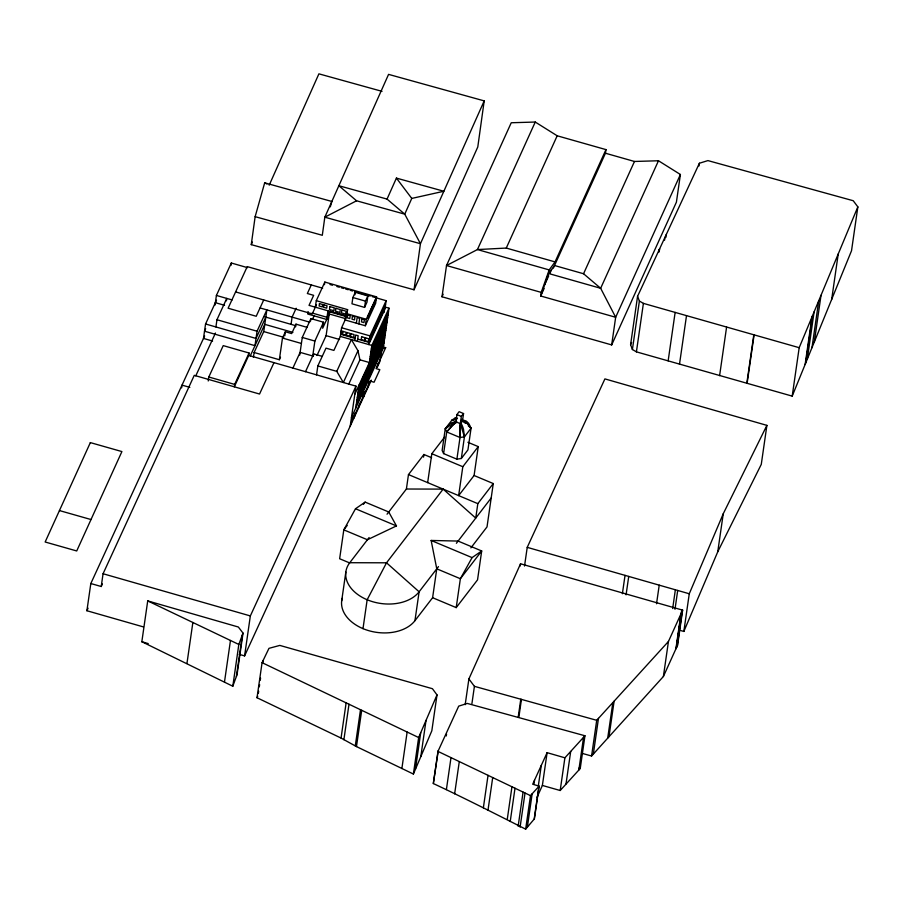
<?xml version="1.0" encoding="UTF-8"?>
<svg xmlns="http://www.w3.org/2000/svg" width="903" height="903" viewBox="0 0 903 903"><rect width="100%" height="100%" fill="white"/><g stroke="black" fill="none" stroke-linecap="round" stroke-linejoin="round"><path stroke-width="1.35" d="M456.895 459.175L460.022 437.503L460.304 423.642L461.354 416.418L463.555 413.551L459.13 411.689L456.918 414.567L455.88 421.791L446.737 431.939L443.61 453.611L456.895 459.175L461.32 458.498L467.935 449.886L471.061 428.214L468.623 423.293L466.501 421.249A13.974 8.895 -47.6 0 0 463.036 420.346L461.659 420.414M255.143 216.664L322.303 235.288L324.82 217.194L388.572 74.373L484.2 100.888L477.789 146.963L414.037 289.795L251.26 244.645L255.143 216.664L264.681 182.835L331.841 201.459L330.317 206.866M414.037 289.795L420.437 243.708L484.2 100.888M143.509 626.942L86.902 610.733L90.819 583.53L204.631 335.927M90.819 583.53L101.226 586.51L103.066 573.744L194.269 375.343L259.545 394.035L273.97 362.656M141.839 641.717L147.72 600.901L238.347 627.021L243.031 633.105L237.037 674.676L232.805 686.235L141.839 641.717L148.261 643.613M181.627 387.85L182.022 385.129L189.822 387.364M216.506 300.18L205.557 323.985L203.48 338.433L212.589 341.041M215.016 305.079L216.404 295.45L231.315 263.01L247.535 267.66M215.919 326.954L216.957 319.73L226.755 298.408L226.416 300.823M208.232 380.976L208.807 377.002L223.233 345.612L249.093 353.017L248.743 355.421L234.317 386.811L234.667 384.407L249.093 353.017M230.965 265.414L231.315 263.01M186.944 663.524L192.858 622.483M253.427 357.306L254.115 352.497L263.744 331.57L266.859 309.898L257.062 331.22L254.985 345.668L204.518 331.209L205.67 328.703M224.486 682.013L230.468 640.464M254.115 352.497L279.354 359.721L282.47 338.049L285.359 331.773L291.669 333.579L295.992 324.154L307.347 327.417M232.805 686.235L238.821 644.46L243.031 633.105M284.772 335.837L285.359 331.773M236.394 676.46L242.399 634.82M291.048 324.346L292.087 317.122L296.161 308.25M239.205 654.348L244.589 655.894L250.345 615.925L355.974 386.134L248.743 355.421M295.608 326.863L295.992 324.154M299.728 355.037L302.268 337.451L310.914 318.612L323.534 322.224L322.664 328.24L329.234 313.973L345.454 318.612M308.137 311.558L307.788 314.041L326.705 319.459L327.958 310.79M310.576 321.016L310.914 318.612M257.016 697.737L262.073 662.667L268.97 648.343L279.817 645.408L432.435 688.707L437.007 694.904L431.837 730.775L413.393 774.04L356.471 746.578L341.052 738.067L257.016 697.737L257.727 696.258M258.36 693.402L258.676 691.201M259.308 686.822L259.624 684.632M260.256 680.241L260.572 678.051M262.784 662.712L263.1 660.522M315.339 307.178L316.276 300.676L324.843 282.052L376.562 296.861L375.625 303.363L365.331 325.757L345.149 319.978L346.086 313.476L347.813 309.706L316.276 300.676M323.534 322.224L314.876 341.063L312.731 355.985L300.112 352.373L292.899 368.074M313.318 356.448L313.691 353.897L322.269 356.358M324.459 284.648L324.843 282.052M316.547 374.847L317.833 365.929L326.006 348.152L333.896 350.409L340.329 336.413L341.571 327.744L346.3 317.461M316.987 355.489L326.107 335.645L329.584 311.49M341.458 330.137L341.086 332.789L341.944 330.904M346.007 316.276L346.289 314.357M346.921 313.646L347.192 311.716L346.425 313.386M352.87 297.527L351.967 303.792L364.575 307.404L366.979 302.166L367.882 295.913L355.274 292.301L352.87 297.527L365.478 301.139L367.882 295.913M354.913 294.807L355.274 292.301M356.346 323.184L357.136 317.642L359.665 318.364L358.863 323.906M354.834 340.566L355.635 335.024L358.152 335.747L357.362 341.289M364.575 307.404L365.478 301.139M350.217 426.103L355.974 386.134M350.94 424.534L352.926 416.238M365.331 325.757L366.268 319.256L376.562 296.861M353.818 418.258L354.315 414.782M354.54 416.689L355.082 412.964M355.793 408.021L359.123 384.904M357.351 402.636L357.769 399.758M358.457 394.938L358.875 392.049M359.575 387.229L359.981 384.339M358.491 400.153L358.909 397.264M359.597 392.455L360.015 389.565M360.715 384.746L361.132 381.856M359.631 397.67L360.049 394.78M360.748 389.972L361.166 387.082M361.855 382.262L362.272 379.373M359.067 406.847L359.563 403.381M360.771 395.187L361.189 392.297M361.889 387.477L362.306 384.588M362.995 379.779L363.412 376.89M386.134 300.688L369.959 335.871L368.706 344.54L384.881 309.357L386.134 300.688L375.479 297.64M361.922 392.703L362.34 389.814M363.029 384.994L363.446 382.104M364.135 377.296L364.552 374.406M363.062 390.22L363.48 387.331M364.169 382.511L364.586 379.621M365.286 374.813L365.692 371.923M364.202 387.737L364.62 384.847M365.309 380.028L365.726 377.138M366.426 372.318L366.844 369.429M363.39 397.433L364.056 392.805M363.875 396.383L364.541 391.767M365.343 385.242L365.76 382.353M366.46 377.544L366.866 374.655M367.566 369.835L367.984 366.945M366.483 382.759L366.9 379.87M367.6 375.061L368.018 372.171M368.706 367.352L369.124 364.462M385.017 307.031L389.001 308.171L371.867 345.443L369.406 362.532L359.936 359.823L357.972 350.736L351.369 339.573L336.763 371.359L343.354 382.522L357.972 350.736M367.634 380.276L368.04 377.386M368.74 372.578L369.158 369.688M369.846 364.868L370.264 361.979M370.964 357.159L371.381 354.269M372.07 349.461L372.487 346.571M368.774 377.793L369.192 374.903M369.88 370.083L370.298 367.194M370.998 362.385L371.404 359.496M372.104 354.676L372.521 351.786M373.21 346.978L373.628 344.088M368.198 386.969L369.034 381.19M369.914 375.309L370.332 372.42M371.02 367.6L371.438 364.71M372.138 359.902L372.555 357.012M373.244 352.193L373.661 349.303M374.35 344.483L374.768 341.594M371.054 372.826L371.472 369.937M372.171 365.117L372.578 362.227M373.278 357.407L373.695 354.518M374.384 349.709L374.801 346.82M375.501 342L375.919 339.11M372.194 370.332L372.612 367.453M373.311 362.634L373.729 359.744M374.418 354.924L374.835 352.035M375.524 347.226L375.941 344.336M376.641 339.517L377.059 336.627M373.345 367.848L373.752 364.959M374.452 360.15L374.869 357.261M375.558 352.441L375.975 349.551M376.675 344.743L377.093 341.853M377.781 337.033L378.199 334.144M374.485 365.365L374.903 362.475M375.592 357.667L376.009 354.777M376.698 349.958L377.115 347.068M377.815 342.248L378.233 339.359M378.921 334.55L379.339 331.661M375.625 362.882L376.043 359.992M376.732 355.172L377.149 352.283M377.849 347.474L378.267 344.585M378.955 339.765L379.373 336.875M380.061 332.067L380.479 329.177M341.673 600.913L345.838 572.017M376.765 360.399L377.183 357.509M377.883 352.689L378.289 349.8M378.989 344.991L379.407 342.102M380.095 337.282L380.513 334.392M381.213 329.584L381.619 326.694M384.001 312.506L384.272 310.576M377.905 357.915L378.323 355.026M379.023 350.206L379.441 347.316M380.129 342.508L380.547 339.618M381.235 334.799L381.653 331.909M382.353 327.089L382.77 324.2M377.736 363.83L377.24 367.295L379.937 361.437L380.773 355.658M379.057 355.432L379.463 352.542M380.163 347.723L380.581 344.833M381.269 340.013L381.687 337.124M382.387 332.315L382.804 329.426M383.493 324.606L383.91 321.716M380.197 352.938L380.614 350.048M381.303 345.239L381.721 342.35M382.409 337.53L382.827 334.641M383.527 329.832L383.944 326.942M384.633 322.123L385.05 319.233M381.337 350.454L381.755 347.565M382.443 342.756L382.861 339.867M383.561 335.047L383.978 332.157M384.667 327.337L385.084 324.459M385.773 319.639L386.191 316.75M380.908 354.698L381.179 352.768M382.477 347.971L382.895 345.081M383.583 340.273L384.001 337.383M384.701 332.564L385.118 329.674M385.807 324.854L386.224 321.965M386.924 317.156L387.331 314.267M382.962 346.887L385.671 347.666L376.054 368.593L379.836 369.677L374.068 382.229L370.286 381.145L353.355 417.976L351.459 417.434L383.199 348.377L389.001 308.171M341.052 738.067L346.131 702.85M343.885 739.715L348.998 704.227M362.995 628.646L367.16 599.75L386.518 562.806L443.147 489.11L475.746 518.096L477.822 503.648L493.264 483.556L474.086 475.509L458.645 495.612L462.81 466.716L478.251 446.613L467.923 442.289M355.285 745.878L360.5 709.724M356.471 746.578L361.697 710.3M387.037 514.213L406.395 489.02L408.472 474.583L423.925 454.48L431.589 457.697M605.45 153.228L634.47 161.468L658.479 160.757L680.399 174.493L676.415 202.137L611.681 344.912L442.007 296.782L446.511 265.527L511.245 122.752L535.253 122.04L557.185 135.789L605.969 149.616L605.45 153.228L553.381 268.056M423.541 457.11L423.925 454.48M427.661 482.62L431.826 453.724L444.694 436.973M342.192 598.362A38.953 26.469 8.2 0 0 367.984 630.441A38.953 26.469 8.2 0 0 414.951 620.688L419.116 591.792L438.474 566.599M461.32 458.498L464.435 436.826L460.304 423.642L455.88 421.791L454.198 422.028A13.613 12.078 23.1 0 0 449.762 423.846L445.258 428.79L442.131 450.462L443.61 453.611M401.88 768.543L407.14 732.028M432.605 597.718L436.77 568.822L431.137 540.457L458.092 541.066L481.694 550.965L477.54 579.861L456.207 607.617L432.605 597.718L414.951 620.688M463.555 413.551L462.517 420.775L460.067 425.223A13.613 3.736 -89.1 0 0 459.706 430.223L460.022 437.503L464.435 436.826L471.061 428.214L467.867 424.026A13.613 6.976 16.1 0 0 464.052 421.498L461.32 420.267M413.393 774.04L418.653 737.537L437.007 694.904M415.436 769.266L420.696 732.796M420.832 756.466L426.024 720.413M474.086 475.509L478.251 446.613M456.207 607.617L460.372 578.721L472.077 557.614L481.694 550.965L460.372 578.721L436.77 568.822M584.952 735.764L564.894 757.809L547.105 752.662L532.691 784.222L539.114 786.141L534.407 818.852L525.659 829.157C495.171 813.784 464.424 798.071 433.327 783.544L437.966 751.386L458.701 706.135L467.291 703.437L584.952 735.764L580.234 768.521L560.187 790.509L542.376 785.452L537.059 797.236M438.26 750.72L433.327 783.544M446.263 735.979L446.545 734.004M446.398 789.561L451.003 757.628M493.264 483.556L487.022 526.889L470.903 547.873M465.18 704.69L468.894 678.943L520.546 563.788L682.645 610.146L677.611 645.092L663.389 676.505L591.578 756.014L582.221 753.395M454.638 793.827L459.288 761.579M471.93 703.595L474.414 686.336L468.894 678.943M605.969 149.616L555.052 261.904L549.182 269.918L541.224 292.391L540.705 296.003L615.665 317.269L680.399 174.493M483.365 807.813L488.038 775.338M520.23 565.955L520.546 563.788M487.992 810.228L492.699 777.562M524.53 566.046L527.228 547.353L604.908 378.899L766.895 425.369L761.274 464.379L717.761 551.778L683.842 631.445L680.659 630.542M518.254 716.79L520.783 699.215M518.898 716.993L521.437 699.396M507.249 819.427L511.956 786.773M510.218 821.493L515.003 788.229M518.153 826.245L523.074 792.078M520.094 827.204L525.027 793.015M525.659 829.157L530.49 795.633L539.114 786.141M527.375 826.934L532.149 793.805M533.944 784.301L534.531 780.192M538.312 786.039L541.281 765.417M534.192 819.077L538.91 786.378M542.376 785.452L547.105 752.662M611.681 344.912L615.665 317.269L600.653 288.283L583.552 273.744L554.532 265.516L548.663 273.53L540.705 296.003L544.159 288.384M560.187 790.509L564.894 757.809M566.012 783.962L570.696 751.443M630.587 344.709L637.563 296.319L699.396 163.24L707.929 160.599L853.222 200.726L857.85 206.877L851.529 250.729L792.202 396.124L636.412 351.854L632.405 349.517L630.587 344.709L631.592 342.508M632.405 349.517L639.392 301.049L637.563 296.319M636.412 351.854L643.399 303.374L639.392 301.049M578.846 770.022L583.564 737.288M658.829 251.892L659.111 249.939M659.145 251.215L659.427 249.262M659.213 251.745L659.63 248.822M664.585 240.153L665.003 237.252M665.883 237.354L666.301 234.464M591.578 756.014L596.714 720.301L668.446 641.469L682.645 610.146M593.339 754.039L598.475 718.382M622.381 593.745L625.034 575.369M626.072 594.851L628.725 576.43M607.696 738.202L612.832 702.602M608.994 736.701L614.119 701.179M668.152 360.839L675.139 312.404M699.001 165.983L699.396 163.24M679.496 364.259L686.506 315.632M656.537 603.757L659.224 585.155M672.667 608.566L675.365 589.783M663.389 676.505L668.446 641.469M674.992 609.299L677.701 590.46M675.907 648.862L680.941 613.905M676.279 648.004L681.765 609.897M676.528 647.462L681.562 612.527M676.765 646.932L681.799 612.008M677.182 646.029L682.216 611.083M719.601 375.648L726.599 327.044M683.842 631.445L689.271 593.768L723.247 513.773L766.895 425.369M717.761 551.778L723.247 513.773M746.826 383.211L753.813 334.776M747.12 383.301L754.107 334.866M792.202 396.124L799.189 347.689L857.85 206.877M805.126 364.496L811.966 316.998M805.747 362.938L812.576 315.553M807.305 359.067L814.1 311.885M811.978 347.7L818.739 300.755M814.303 341.91L821.019 295.281M831.663 299.525L838.232 253.957M269.196 185.194L318.906 73.843L382.025 91.35M251.26 244.645L252.4 242.072M387.048 199.089L396.417 178.105L443.858 191.255L411.768 198.423L404.747 214.158L420.437 243.708L324.82 217.194L356.561 200.793L404.747 214.158L387.048 199.089L338.862 185.725L356.561 200.793M442.007 296.782L443.159 294.231M535.253 122.04L477.427 249.567L446.511 265.527L541.224 292.391M549.182 269.918L477.427 249.567L506.267 248.065L557.185 135.789M544.678 284.772L548.708 275.878M549.871 273.338L551.598 269.523M583.552 273.744L634.47 161.468M658.479 160.757L600.653 288.283L548.663 273.53M86.902 610.733L88.076 608.17M195.782 375.851L215.467 333.026M101.226 586.51L102.411 583.948M263.71 299.965L256.215 316.264L228.109 308.216L247.241 266.599L322.642 288.192M265.821 317.122L256.023 338.444L205.557 323.985M250.266 355.917L264.782 324.346L292.877 332.394M311.287 284.942L307.347 293.52L313.646 295.326L309.029 305.372L346.876 316.208M279.354 359.721L280.506 357.204M316.479 304.695L312.269 313.872L235.604 291.917M312.551 319.188L314.097 315.847M305.507 371.686L313.691 353.897M341.763 331.807L340.634 334.245L355.15 338.399M348.84 383.978L359.936 359.823M385.197 307.189L369.022 342.372L357.667 339.122M371.347 349.055L388.482 311.783M370.93 351.944L388.064 314.673M370.512 354.834L387.647 317.563M370.23 356.764L387.364 319.481M369.824 359.642L386.947 322.371L384.847 321.773M354.789 394.318L386.54 325.261M358.841 386.823L386.258 327.191M358.423 389.712L385.841 330.08L383.741 329.471M358.017 392.602L385.423 332.97M357.735 394.532L385.152 334.889M357.317 397.422L384.734 337.778M356.899 400.311L384.317 340.668M356.629 402.241L384.035 342.598M356.211 405.131L383.617 345.488M362.058 396.361L363.683 392.828M244.589 655.894L371.336 380.152M347.226 525.411L343.806 529.858L367.419 539.746L396.462 525.918L388.741 511.99L365.139 502.102L355.511 508.75L343.806 529.858L339.641 558.743L349.585 562.908M460.022 437.503L446.737 431.939L451.274 426.442A14.076 6.739 -37.6 0 1 455.417 423.157L456.941 422.232M363.435 504.314L365.139 502.102M446.737 431.939L445.258 428.79L451.872 420.177L455.326 417.852M456.433 421.069L445.258 428.79M349.766 562.716L386.518 562.806L419.116 591.792A38.953 26.469 8.2 0 1 367.16 599.75A38.953 26.469 8.2 0 1 349.766 562.716L369.124 537.533M456.387 543.29L491.187 497.993M383.199 348.377L385.671 347.666M456.85 419.173L451.872 420.177L454.085 419.839M406.395 489.02L443.147 489.11M578.834 768.137L580.234 768.521M474.414 686.336L596.714 720.301M506.267 248.065L555.052 261.904M643.399 303.374L799.189 347.689M59.44 510.567L91 519.541M329.967 284.524L332.496 285.246M336.842 286.488L339.37 287.21M341.255 287.752L343.783 288.475M345.668 289.016L348.197 289.739M350.093 290.281L352.61 291.003M354.507 291.545L357.024 292.267M358.92 292.809L361.437 293.531M363.333 294.073L365.862 294.796M367.747 295.337L370.275 296.06M372.16 296.602L374.689 297.324M346.086 313.476L366.268 319.256M330.272 311.264L333.749 312.257M336.164 312.946L338.478 313.612M339.742 313.973L343.208 314.966M344.472 315.328L346.786 315.982M345.759 316.445L329.539 311.806L327.021 317.292L312.156 313.036M341.571 327.744L369.959 335.871M216.404 295.45L232.105 299.943M260.177 307.979L309.661 322.157M340.329 336.413L371.867 345.443M215.365 302.674L224.554 305.304M264.421 316.716L295.1 325.509M326.107 335.645L339.618 339.505M302.268 337.451L314.876 341.063M263.744 331.57L283.813 337.316M282.47 338.049L301.399 343.467M216.957 319.73L257.062 331.22M317.833 365.929L336.763 371.359M208.807 377.002L234.667 384.407M676.731 644.832L677.611 645.092M103.066 573.744L250.345 615.925M527.228 547.353L689.271 593.768M456.918 414.567L461.354 416.418M468.33 424.545L469.583 425.065L462.517 420.775L465.361 423.247M431.826 453.724L462.81 466.716M408.472 474.583L477.822 503.648M355.511 508.75L396.462 525.918M431.137 540.457L472.077 557.614M147.72 600.901L238.821 644.46M262.073 662.667L418.653 737.537M437.966 751.386L530.49 795.633M264.681 182.835L266.938 184.009M468.205 425.731L471.061 428.214M396.417 178.105L411.768 198.423M460.835 422.954L461.659 424.466A14.076 7.687 74.5 0 1 463.499 429.376L464.435 436.826M462.618 420.234L462.212 419.568A12.71 3.33 -67.3 0 0 461.839 419.353M455.326 417.852A13.613 5.824 -78.7 0 1 457.46 418.326M319.47 303.6L319.12 306.004L322.281 306.907L322.619 304.503L319.47 303.6M323.884 304.864L323.534 307.268L326.694 308.171L327.044 305.767L323.884 304.864M329.877 306.58L329.46 309.469L333.873 310.734L334.291 307.844L329.877 306.58M335.871 308.295L335.453 311.185L339.867 312.449L340.284 309.56L335.871 308.295M341.865 310.011L341.447 312.901L345.86 314.165L346.278 311.275L341.865 310.011M343.016 331.412L342.598 334.302L345.759 335.205L346.176 332.315L343.016 331.412M347.678 314.933L347.26 317.822L349.788 318.545L350.206 315.655L347.678 314.933M346.955 332.541L346.549 335.431L349.698 336.334L350.116 333.444L346.955 332.541M352.407 316.287L351.989 319.177L354.518 319.899L354.935 317.009L352.407 316.287M350.906 333.67L350.488 336.559L353.637 337.462L354.055 334.573L350.906 333.67M361.877 318.996L361.46 321.886L363.977 322.608L364.394 319.718L361.877 318.996M361.629 336.74L361.211 339.63L364.361 340.533L364.778 337.643L361.629 336.74M368.345 315.407L367.927 318.296L369.113 313.725L368.345 315.407M365.568 337.869L365.151 340.758L368.3 341.661L368.717 338.772L365.568 337.869M369.688 312.472L369.271 315.361L370.456 310.801L369.688 312.472M371.031 309.548L370.614 312.438L371.81 307.867L371.031 309.548M372.386 306.614L371.968 309.503L373.153 304.943L372.386 306.614M373.729 303.69L373.311 306.569L374.497 302.008L373.729 303.69M369.699 338.58L369.282 341.469L370.659 336.492L369.699 338.58M375.072 300.755L374.655 303.645L375.84 299.085L375.072 300.755M371.054 335.656L370.636 338.546L372.013 333.557L371.054 335.656M372.397 332.722L371.98 335.611L373.357 330.633L372.397 332.722M373.74 329.798L373.323 332.688L374.7 327.699L373.74 329.798M375.084 326.863L374.677 329.753L376.054 324.775L375.084 326.863M376.438 323.94L376.02 326.818L377.398 321.84L376.438 323.94M377.781 321.005L377.364 323.895L378.741 318.917L377.781 321.005M379.125 318.07L378.707 320.96L380.095 315.982L379.125 318.07M380.479 315.147L380.061 318.037L381.438 313.048L380.479 315.147M381.822 312.212L381.405 315.102L382.782 310.124L381.822 312.212M383.165 309.289L382.748 312.178L384.125 307.189L383.165 309.289M384.52 306.354L384.102 309.244L385.479 304.266L384.52 306.354M90.345 442.605L45.15 542.003L76.721 550.965L121.905 451.568L90.345 442.605"/></g></svg>
